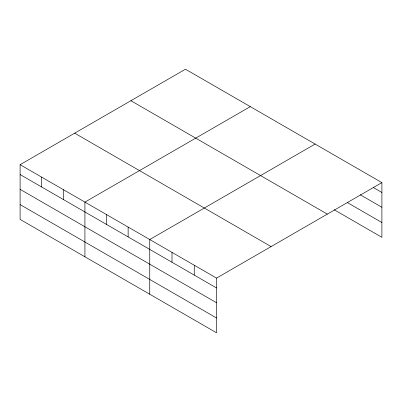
<?xml version="1.0" encoding="UTF-8"?>
<svg xmlns="http://www.w3.org/2000/svg" width="402" height="402" viewBox="0 0 402 402"><rect width="100%" height="100%" fill="white"/><g stroke="black" fill="none" stroke-linecap="round" stroke-linejoin="round"><path stroke-width="0.6" d="M216.532 302.751L216.532 278.094L20.1 164.684L20.1 219.381L216.532 332.791L216.532 302.751L20.1 189.342M334.117 209.728L381.9 237.316L381.9 182.619L185.468 69.209L20.1 164.684M250.29 106.636L84.922 202.111L84.922 256.808M315.113 144.062L149.745 239.537L149.745 294.229M216.532 278.094L381.9 182.619M373.212 187.463L381.9 192.483M360.182 194.734L381.9 207.276M347.147 202.457L381.9 222.517M130.896 100.716L327.328 214.125M74.671 133.178L271.104 246.587M20.1 174.548L216.532 287.958M20.1 204.588L216.532 317.992M194.266 265.24L194.266 275.104M172.006 252.391L172.006 262.25M128.137 227.06L128.137 236.924M106.53 214.588L106.53 224.447M63.315 189.633L63.315 199.498M41.707 177.161L41.707 187.02"/></g></svg>
